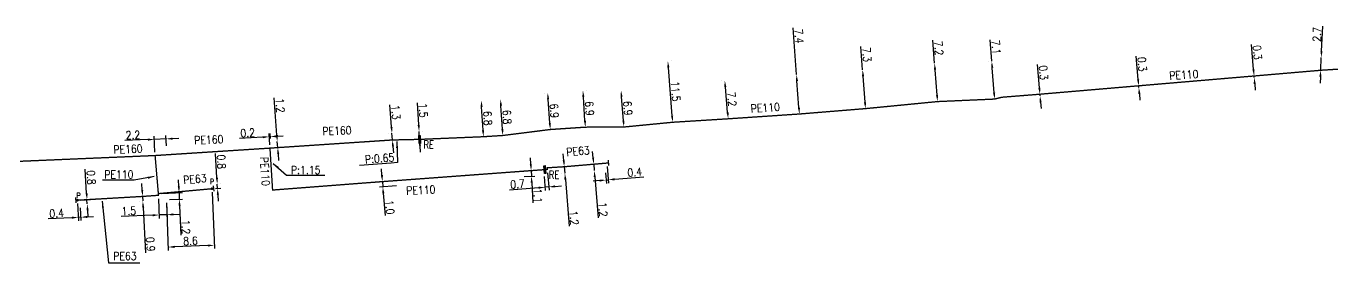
# Model space of a CAD drawing. Header units: millimetres. Extents: x 113999 to 115000, y 123996 to 125006.
# Drawn here: x 114754 to 115000.1, y 124950.9 to 124995.3 of the extents above; entities that cross this region are included whole.
import ezdxf
from ezdxf.enums import TextEntityAlignment as Align

# ---------------------------------------------------------------- set-up
doc = ezdxf.new("R2010")
doc.units = ezdxf.units.MM
doc.header["$PDMODE"] = 34
doc.linetypes.add('L_25_PE', pattern=[2000, 1000, 1000])
doc.layers.get('0').update_dxf_attribs({"linetype": 'CONTINUOUS'})
doc.layers.get('Defpoints').update_dxf_attribs({"linetype": 'CONTINUOUS'})
for name, color, linetype in [('L_150', 1, 'CONTINUOUS'), ('L_300', 7, 'CONTINUOUS'), ('L_340', 7, 'CONTINUOUS')]:
    doc.layers.add(name, color=color, linetype=linetype)
doc.styles.add('G_ROMANS', font='ROMANS.SHX', dxfattribs={"width": 0.75})
doc.styles.get("Standard").update_dxf_attribs({"font": 'romans.shx', "width": 0.85})
doc.dimstyles.get("Standard").update_dxf_attribs({"dimtxt": 1.5, "dimasz": 1.2, "dimexe": 0.625, "dimexo": 0.625, "dimgap": 0.25, "dimtad": 1, "dimdec": 1, "dimzin": 0, "dimdsep": 46, "dimtxsty": 'Standard', "dimcen": -0.5, "dimadec": 0, "dimazin": 0, "dimtfac": 1, "dimtdec": 1, "dimtmove": 0, "dimatfit": 3, "dimfxl": 0, "dimtolj": 1, "dimtzin": 0, "dimarcsym": 0})

# ---------------------------------------------------------------- blocks, each defined once
blk = doc.blocks.new('*D158')
at = {"layer": 'Defpoints', "color": 0, "linetype": 'Continuous', "transparency": 16777216}
for p in [(114780.26, 124974.15), (114778.19, 124971.03), (114780.34, 124972.19)]:
    blk.add_point(p, dxfattribs=at)
at = {"layer": 'L_150', "color": 0, "linetype": 'Continuous', "lineweight": -2, "transparency": 16777216}
for p, q in [((114776.86, 124974.01), (114772.5, 124973.82)), ((114778.16, 124971.66), (114778.04, 124974.68)), ((114780.26, 124974.15), (114778.06, 124974.06)), ((114780.32, 124972.82), (114780.23, 124974.78)), ((114781.46, 124974.2), (114782.66, 124974.26))]:
    blk.add_line(p, q, dxfattribs=at)
at = {"layer": 'L_150', "color": 0, "linetype": 'Continuous', "transparency": 16777216}
for points in [[(114776.85, 124974.21), (114776.87, 124973.81), (114778.06, 124974.06)], [(114781.45, 124974.4), (114781.47, 124974), (114780.26, 124974.15)]]:
    blk.add_solid(points, dxfattribs=at)
at = {"layer": 'L_150', "color": 0, "linetype": 'Continuous', "transparency": 16777216, "insert": (114774.04, 124974.89), "char_height": 1.5, "attachment_point": 5, "rotation": 2.44}
blk.add_mtext('\\A1;2.2', dxfattribs=at)
blk = doc.blocks.new('*D159')
at = {"layer": 'Defpoints', "color": 0, "linetype": 'Continuous', "transparency": 16777216}
for p in [(114799.79, 124974.56), (114799.85, 124973.58), (114799.73, 124972.42)]:
    blk.add_point(p, dxfattribs=at)
at = {"layer": 'L_150', "color": 0, "linetype": 'Continuous', "lineweight": -2, "transparency": 16777216}
for p, q in [((114798.39, 124974.47), (114794.03, 124974.2)), ((114799.69, 124973.04), (114799.55, 124975.17)), ((114799.79, 124974.56), (114799.59, 124974.55)), ((114799.81, 124974.2), (114799.75, 124975.19)), ((114800.99, 124974.64), (114802.19, 124974.71))]:
    blk.add_line(p, q, dxfattribs=at)
at = {"layer": 'L_150', "color": 0, "linetype": 'Continuous', "transparency": 16777216}
for points in [[(114798.38, 124974.67), (114798.41, 124974.27), (114799.59, 124974.55)], [(114800.98, 124974.84), (114801, 124974.44), (114799.79, 124974.56)]]:
    blk.add_solid(points, dxfattribs=at)
at = {"layer": 'L_150', "color": 0, "linetype": 'Continuous', "transparency": 16777216, "insert": (114795.55, 124975.29), "char_height": 1.5, "attachment_point": 5, "rotation": 3.6447}
blk.add_mtext('\\A1;0.2', dxfattribs=at)
blk = doc.blocks.new('*D160')
at = {"layer": 'Defpoints', "color": 0, "linetype": 'Continuous', "transparency": 16777216}
for p in [(114801.1, 124973.67), (114801.1, 124973.67), (114799.73, 124972.42)]:
    blk.add_point(p, dxfattribs=at)
at = {"layer": 'L_150', "color": 0, "linetype": 'Continuous', "lineweight": -2, "transparency": 16777216}
for p, q in [((114801.02, 124974.87), (114800.52, 124981.85)), ((114801.18, 124972.52), (114801.1, 124973.67)), ((114800.35, 124972.46), (114801.81, 124972.57)), ((114801.27, 124971.32), (114801.35, 124970.13))]:
    blk.add_line(p, q, dxfattribs=at)
at = {"layer": 'L_150', "color": 0, "linetype": 'Continuous', "transparency": 16777216}
for points in [[(114801.22, 124974.88), (114800.82, 124974.85), (114801.1, 124973.67)], [(114801.47, 124971.34), (114801.07, 124971.31), (114801.18, 124972.52)]]:
    blk.add_solid(points, dxfattribs=at)
at = {"layer": 'L_150', "color": 0, "linetype": 'Continuous', "transparency": 16777216, "insert": (114801.62, 124980.43), "char_height": 1.5, "attachment_point": 5, "rotation": 274.0689}
blk.add_mtext('\\A1;1.2', dxfattribs=at)
blk = doc.blocks.new('*D161')
at = {"layer": 'Defpoints', "color": 0, "linetype": 'Continuous', "transparency": 16777216}
for p in [(114822.61, 124975.2), (114822.61, 124975.2), (114822.7, 124973.95)]:
    blk.add_point(p, dxfattribs=at)
at = {"layer": 'L_150', "color": 0, "linetype": 'Continuous', "lineweight": -2, "transparency": 16777216}
for p, q in [((114822.52, 124976.4), (114822.22, 124980.57)), ((114821.98, 124975.15), (114821.98, 124975.15)), ((114822.07, 124973.91), (114822.07, 124973.91)), ((114822.7, 124973.95), (114822.61, 124975.2)), ((114822.78, 124972.75), (114822.87, 124971.56))]:
    blk.add_line(p, q, dxfattribs=at)
at = {"layer": 'L_150', "color": 0, "linetype": 'Continuous', "transparency": 16777216}
for points in [[(114822.72, 124976.41), (114822.32, 124976.38), (114822.61, 124975.2)], [(114822.98, 124972.77), (114822.58, 124972.74), (114822.7, 124973.95)]]:
    blk.add_solid(points, dxfattribs=at)
at = {"layer": 'L_150', "color": 0, "linetype": 'Continuous', "transparency": 16777216, "insert": (114823.33, 124979.15), "char_height": 1.5, "attachment_point": 5, "rotation": 274.0689}
blk.add_mtext('\\A1;1.3', dxfattribs=at)
blk = doc.blocks.new('*D162')
at = {"layer": 'Defpoints', "color": 0, "linetype": 'Continuous', "transparency": 16777216}
for p in [(114763.62, 124962.65), (114764.12, 124961.87), (114764.25, 124959.46)]:
    blk.add_point(p, dxfattribs=at)
at = {"layer": 'L_300', "color": 0, "linetype": 'Continuous', "lineweight": -2, "transparency": 16777216}
for p, q in [((114763.66, 124962.02), (114763.83, 124958.81)), ((114764.15, 124961.25), (114764.28, 124958.83)), ((114762.6, 124959.37), (114758.17, 124959.13)), ((114764.25, 124959.46), (114763.8, 124959.43)), ((114765.44, 124959.52), (114766.64, 124959.59))]:
    blk.add_line(p, q, dxfattribs=at)
at = {"layer": 'L_300', "color": 0, "linetype": 'Continuous', "transparency": 16777216}
for points in [[(114762.59, 124959.57), (114762.61, 124959.17), (114763.8, 124959.43)], [(114765.43, 124959.72), (114765.46, 124959.32), (114764.25, 124959.46)]]:
    blk.add_solid(points, dxfattribs=at)
at = {"layer": 'L_300', "color": 0, "linetype": 'Continuous', "transparency": 16777216, "insert": (114759.73, 124960.21), "char_height": 1.5, "attachment_point": 5, "rotation": 3.1087}
blk.add_mtext('\\A1;0.4', dxfattribs=at)
blk = doc.blocks.new('*D163')
at = {"layer": 'Defpoints', "color": 0, "linetype": 'Continuous', "transparency": 16777216}
for p in [(114763.62, 124962.65), (114765.47, 124961.95), (114765.47, 124961.95)]:
    blk.add_point(p, dxfattribs=at)
at = {"layer": 'L_300', "color": 0, "linetype": 'Continuous', "lineweight": -2, "transparency": 16777216}
for p, q in [((114765.36, 124963.94), (114765.11, 124968.45)), ((114764.25, 124962.68), (114766.05, 124962.78)), ((114765.47, 124961.95), (114765.42, 124962.75)), ((114765.53, 124960.75), (114765.6, 124959.55))]:
    blk.add_line(p, q, dxfattribs=at)
at = {"layer": 'L_300', "color": 0, "linetype": 'Continuous', "transparency": 16777216}
for points in [[(114765.56, 124963.96), (114765.16, 124963.93), (114765.42, 124962.75)], [(114765.73, 124960.76), (114765.33, 124960.74), (114765.47, 124961.95)]]:
    blk.add_solid(points, dxfattribs=at)
at = {"layer": 'L_300', "color": 0, "linetype": 'Continuous', "transparency": 16777216, "insert": (114766.2, 124966.92), "char_height": 1.5, "attachment_point": 5, "rotation": 273.1087}
blk.add_mtext('\\A1;0.8', dxfattribs=at)
blk = doc.blocks.new('*D164')
at = {"layer": 'Defpoints', "color": 0, "linetype": 'Continuous', "transparency": 16777216}
for p in [(114778.81, 124963.57), (114780.29, 124962.75), (114780.4, 124959.93)]:
    blk.add_point(p, dxfattribs=at)
at = {"layer": 'L_150', "color": 0, "linetype": 'Continuous', "lineweight": -2, "transparency": 16777216}
for p, q in [((114778.83, 124962.94), (114778.98, 124959.25)), ((114780.32, 124962.13), (114780.43, 124959.31)), ((114777.76, 124959.83), (114771.82, 124959.59)), ((114780.4, 124959.93), (114778.95, 124959.88)), ((114781.6, 124959.98), (114782.8, 124960.03))]:
    blk.add_line(p, q, dxfattribs=at)
at = {"layer": 'L_150', "color": 0, "linetype": 'Continuous', "transparency": 16777216}
for points in [[(114777.75, 124960.03), (114777.76, 124959.63), (114778.95, 124959.88)], [(114781.59, 124960.18), (114781.61, 124959.78), (114780.4, 124959.93)]]:
    blk.add_solid(points, dxfattribs=at)
at = {"layer": 'L_150', "color": 0, "linetype": 'Continuous', "transparency": 16777216, "insert": (114773.27, 124960.65), "char_height": 1.5, "attachment_point": 5, "rotation": 2.2789}
blk.add_mtext('\\A1;1.5', dxfattribs=at)
blk = doc.blocks.new('*D165')
at = {"layer": 'Defpoints', "color": 0, "linetype": 'Continuous', "transparency": 16777216}
for p in [(114775.84, 124963.36), (114775.89, 124962.51), (114775.89, 124962.51)]:
    blk.add_point(p, dxfattribs=at)
at = {"layer": 'L_150', "color": 0, "linetype": 'Continuous', "lineweight": -2, "transparency": 16777216}
for p, q in [((114775.78, 124964.56), (114775.71, 124965.76)), ((114775.22, 124963.33), (114775.22, 124963.33)), ((114775.26, 124962.48), (114775.26, 124962.48)), ((114775.84, 124963.36), (114775.89, 124962.51)), ((114775.95, 124961.31), (114776.41, 124952.8))]:
    blk.add_line(p, q, dxfattribs=at)
at = {"layer": 'L_150', "color": 0, "linetype": 'Continuous', "transparency": 16777216}
for points in [[(114775.97, 124964.57), (114775.58, 124964.55), (114775.84, 124963.36)], [(114776.15, 124961.33), (114775.75, 124961.3), (114775.89, 124962.51)]]:
    blk.add_solid(points, dxfattribs=at)
at = {"layer": 'L_150', "color": 0, "linetype": 'Continuous', "transparency": 16777216, "insert": (114777.33, 124954.4), "char_height": 1.5, "attachment_point": 5, "rotation": 273.1087}
blk.add_mtext('\\A1;0.9', dxfattribs=at)
blk = doc.blocks.new('*D166')
at = {"layer": 'Defpoints', "color": 0, "linetype": 'Continuous', "transparency": 16777216}
for p in [(114778.8, 124963.89), (114780.29, 124962.75), (114782.73, 124962.85)]:
    blk.add_point(p, dxfattribs=at)
at = {"layer": 'L_150', "color": 0, "linetype": 'Continuous', "lineweight": -2, "transparency": 16777216}
for p, q in [((114782.64, 124965.25), (114782.59, 124966.45)), ((114779.42, 124963.92), (114783.31, 124964.07)), ((114782.68, 124964.05), (114782.73, 124962.85)), ((114780.92, 124962.78), (114783.36, 124962.87)), ((114782.78, 124961.65), (114783, 124956.1))]:
    blk.add_line(p, q, dxfattribs=at)
at = {"layer": 'L_150', "color": 0, "linetype": 'Continuous', "transparency": 16777216}
for points in [[(114782.84, 124965.26), (114782.44, 124965.24), (114782.68, 124964.05)], [(114782.98, 124961.66), (114782.58, 124961.64), (114782.73, 124962.85)]]:
    blk.add_solid(points, dxfattribs=at)
at = {"layer": 'L_150', "color": 0, "linetype": 'Continuous', "transparency": 16777216, "insert": (114783.94, 124957.63), "char_height": 1.5, "attachment_point": 5, "rotation": 272.2789}
blk.add_mtext('\\A1;1.2', dxfattribs=at)
blk = doc.blocks.new('*D167')
at = {"layer": 'Defpoints', "color": 0, "linetype": 'Continuous', "transparency": 16777216}
for p in [(114788.86, 124964.8), (114780.29, 124962.75), (114780.65, 124953.86)]:
    blk.add_point(p, dxfattribs=at)
at = {"layer": 'L_300', "color": 0, "linetype": 'Continuous', "lineweight": -2, "transparency": 16777216}
for p, q in [((114788.89, 124964.18), (114789.31, 124953.57)), ((114780.32, 124962.13), (114780.67, 124953.23)), ((114788.09, 124954.15), (114781.84, 124953.9))]:
    blk.add_line(p, q, dxfattribs=at)
at = {"layer": 'L_300', "color": 0, "linetype": 'Continuous', "transparency": 16777216}
for points in [[(114781.84, 124954.1), (114781.85, 124953.7), (114780.65, 124953.86)], [(114788.08, 124954.35), (114788.09, 124953.95), (114789.29, 124954.2)]]:
    blk.add_solid(points, dxfattribs=at)
at = {"layer": 'L_300', "color": 0, "linetype": 'Continuous', "transparency": 16777216, "insert": (114784.83, 124955.02), "char_height": 1.5, "attachment_point": 5, "rotation": 2.2789}
blk.add_mtext('\\A1;8.6', dxfattribs=at)
blk = doc.blocks.new('*D168')
at = {"layer": 'Defpoints', "color": 0, "linetype": 'Continuous', "transparency": 16777216}
for p in [(114788.86, 124964.8), (114789.84, 124965.66), (114789.85, 124965.66)]:
    blk.add_point(p, dxfattribs=at)
at = {"layer": 'L_300', "color": 0, "linetype": 'Continuous', "lineweight": -2, "transparency": 16777216}
for p, q in [((114789.78, 124966.86), (114789.52, 124971.39)), ((114789.49, 124964.84), (114790.52, 124964.9)), ((114789.9, 124964.86), (114789.85, 124965.66)), ((114789.96, 124963.67), (114790.03, 124962.47)), ((114790.46, 124965.7), (114790.47, 124965.7))]:
    blk.add_line(p, q, dxfattribs=at)
at = {"layer": 'L_300', "color": 0, "linetype": 'Continuous', "transparency": 16777216}
for points in [[(114789.98, 124966.87), (114789.58, 124966.85), (114789.85, 124965.66)], [(114790.16, 124963.68), (114789.76, 124963.65), (114789.9, 124964.86)]]:
    blk.add_solid(points, dxfattribs=at)
at = {"layer": 'L_300', "color": 0, "linetype": 'Continuous', "transparency": 16777216, "insert": (114790.61, 124969.86), "char_height": 1.5, "attachment_point": 5, "rotation": 273.2787}
blk.add_mtext('\\A1;0.8', dxfattribs=at)
blk = doc.blocks.new('*D169')
at = {"layer": 'Defpoints', "color": 0, "linetype": 'Continuous', "transparency": 16777216}
for p in [(114820.81, 124966.14), (114820.89, 124965.15), (114824.1, 124965.39)]:
    blk.add_point(p, dxfattribs=at)
at = {"layer": 'L_150', "color": 0, "linetype": 'Continuous', "lineweight": -2, "transparency": 16777216}
for p, q in [((114820.72, 124967.34), (114820.63, 124968.54)), ((114820.81, 124966.14), (114820.89, 124965.15)), ((114821.43, 124966.19), (114821.43, 124966.19)), ((114823.48, 124965.35), (114820.26, 124965.1)), ((114820.98, 124963.95), (114821.3, 124959.77))]:
    blk.add_line(p, q, dxfattribs=at)
at = {"layer": 'L_150', "color": 0, "linetype": 'Continuous', "transparency": 16777216}
for points in [[(114820.92, 124967.36), (114820.52, 124967.33), (114820.81, 124966.14)], [(114821.18, 124963.97), (114820.78, 124963.94), (114820.89, 124965.15)]]:
    blk.add_solid(points, dxfattribs=at)
at = {"layer": 'L_150', "color": 0, "linetype": 'Continuous', "transparency": 16777216, "insert": (114822.18, 124961.34), "char_height": 1.5, "attachment_point": 5, "rotation": 274.3775}
blk.add_mtext('\\A1;1.0', dxfattribs=at)
blk = doc.blocks.new('*D170')
at = {"layer": 'Defpoints', "color": 0, "linetype": 'Continuous', "transparency": 16777216}
for p in [(114846.74, 124967.05), (114848.7, 124968.2), (114848.75, 124967.15)]:
    blk.add_point(p, dxfattribs=at)
at = {"layer": 'L_150', "color": 0, "linetype": 'Continuous', "lineweight": -2, "transparency": 16777216}
for p, q in [((114848.64, 124969.4), (114848.58, 124970.59)), ((114847.37, 124967.08), (114849.38, 124967.18)), ((114848.7, 124968.2), (114848.75, 124967.15)), ((114848.81, 124965.95), (114849, 124962.13))]:
    blk.add_line(p, q, dxfattribs=at)
at = {"layer": 'L_150', "color": 0, "linetype": 'Continuous', "transparency": 16777216}
for points in [[(114848.84, 124969.41), (114848.44, 124969.39), (114848.7, 124968.2)], [(114849.01, 124965.96), (114848.61, 124965.94), (114848.75, 124967.15)]]:
    blk.add_solid(points, dxfattribs=at)
at = {"layer": 'L_150', "color": 0, "linetype": 'Continuous', "transparency": 16777216, "insert": (114849.94, 124963.49), "char_height": 1.5, "attachment_point": 5, "rotation": 272.8531}
blk.add_mtext('\\A1;1.1', dxfattribs=at)
blk = doc.blocks.new('*D171')
at = {"layer": 'Defpoints', "color": 0, "linetype": 'Continuous', "transparency": 16777216}
for p in [(114851.74, 124968.42), (114851.09, 124967.73), (114851.3, 124965.09)]:
    blk.add_point(p, dxfattribs=at)
at = {"layer": 'L_150', "color": 0, "linetype": 'Continuous', "lineweight": -2, "transparency": 16777216}
for p, q in [((114851.14, 124967.1), (114851.35, 124964.47)), ((114851.79, 124967.8), (114852.05, 124964.52)), ((114850.11, 124964.99), (114844.64, 124964.56)), ((114852, 124965.14), (114851.3, 124965.09)), ((114853.2, 124965.24), (114854.39, 124965.34))]:
    blk.add_line(p, q, dxfattribs=at)
at = {"layer": 'L_150', "color": 0, "linetype": 'Continuous', "transparency": 16777216}
for points in [[(114850.09, 124965.19), (114850.12, 124964.79), (114851.3, 124965.09)], [(114853.18, 124965.44), (114853.21, 124965.04), (114852, 124965.14)]]:
    blk.add_solid(points, dxfattribs=at)
at = {"layer": 'L_150', "color": 0, "linetype": 'Continuous', "transparency": 16777216, "insert": (114846.14, 124965.68), "char_height": 1.5, "attachment_point": 5, "rotation": 4.5762}
blk.add_mtext('\\A1;0.7', dxfattribs=at)
blk = doc.blocks.new('*D172')
at = {"layer": 'Defpoints', "color": 0, "linetype": 'Continuous', "transparency": 16777216}
for p in [(114854.91, 124968.93), (114855.02, 124967.74), (114855.02, 124967.74)]:
    blk.add_point(p, dxfattribs=at)
at = {"layer": 'L_150', "color": 0, "linetype": 'Continuous', "lineweight": -2, "transparency": 16777216}
for p, q in [((114854.81, 124970.13), (114854.71, 124971.32)), ((114854.29, 124968.88), (114854.29, 124968.88)), ((114854.91, 124968.93), (114855.02, 124967.74)), ((114854.39, 124967.68), (114854.39, 124967.68)), ((114855.12, 124966.54), (114855.86, 124957.76))]:
    blk.add_line(p, q, dxfattribs=at)
at = {"layer": 'L_150', "color": 0, "linetype": 'Continuous', "transparency": 16777216}
for points in [[(114855.01, 124970.14), (114854.61, 124970.11), (114854.91, 124968.93)], [(114855.32, 124966.56), (114854.92, 124966.52), (114855.02, 124967.74)]]:
    blk.add_solid(points, dxfattribs=at)
at = {"layer": 'L_150', "color": 0, "linetype": 'Continuous', "transparency": 16777216, "insert": (114856.73, 124959.33), "char_height": 1.5, "attachment_point": 5, "rotation": 274.8492}
blk.add_mtext('\\A1;1.2', dxfattribs=at)
blk = doc.blocks.new('*D173')
at = {"layer": 'Defpoints', "color": 0, "linetype": 'Continuous', "transparency": 16777216}
for p in [(114862.58, 124968.38), (114862.87, 124969.61), (114862.75, 124966.44)]:
    blk.add_point(p, dxfattribs=at)
at = {"layer": 'L_340', "color": 0, "linetype": 'Continuous', "lineweight": -2, "transparency": 16777216}
for p, q in [((114862.93, 124968.98), (114863.21, 124965.85)), ((114861.56, 124966.33), (114860.36, 124966.22)), ((114862.64, 124967.76), (114862.81, 124965.81)), ((114862.75, 124966.44), (114863.15, 124966.47)), ((114864.35, 124966.58), (114869.81, 124967.06))]:
    blk.add_line(p, q, dxfattribs=at)
at = {"layer": 'L_340', "color": 0, "linetype": 'Continuous', "transparency": 16777216}
for points in [[(114861.54, 124966.53), (114861.58, 124966.13), (114862.75, 124966.44)], [(114864.33, 124966.78), (114864.36, 124966.38), (114863.15, 124966.47)]]:
    blk.add_solid(points, dxfattribs=at)
at = {"layer": 'L_340', "color": 0, "linetype": 'Continuous', "transparency": 16777216, "insert": (114868.11, 124967.92), "char_height": 1.5, "attachment_point": 5, "rotation": 5.0635}
blk.add_mtext('\\A1;0.4', dxfattribs=at)
blk = doc.blocks.new('*D174')
at = {"layer": 'Defpoints', "color": 0, "linetype": 'Continuous', "transparency": 16777216}
for p in [(114862.87, 124969.61), (114860.53, 124968.2), (114860.53, 124968.2)]:
    blk.add_point(p, dxfattribs=at)
at = {"layer": 'L_340', "color": 0, "linetype": 'Continuous', "lineweight": -2, "transparency": 16777216}
for p, q in [((114860.32, 124970.6), (114860.22, 124971.79)), ((114862.25, 124969.55), (114859.8, 124969.35)), ((114860.43, 124969.4), (114860.53, 124968.2)), ((114860.63, 124967.01), (114861.28, 124959.34))]:
    blk.add_line(p, q, dxfattribs=at)
at = {"layer": 'L_340', "color": 0, "linetype": 'Continuous', "transparency": 16777216}
for points in [[(114860.52, 124970.61), (114860.13, 124970.58), (114860.43, 124969.4)], [(114860.83, 124967.03), (114860.43, 124966.99), (114860.53, 124968.2)]]:
    blk.add_solid(points, dxfattribs=at)
at = {"layer": 'L_340', "color": 0, "linetype": 'Continuous', "transparency": 16777216, "insert": (114862.15, 124960.91), "char_height": 1.5, "attachment_point": 5, "rotation": 274.8492}
blk.add_mtext('\\A1;1.2', dxfattribs=at)
blk = doc.blocks.new('L_340_07')
at = {"color": 0, "linetype": 'Continuous', "const_width": 0.25, "flags": 128}
blk.add_lwpolyline([(0, 0), (0.35, 0)], dxfattribs=at)
at = {"color": 0, "linetype": 'Continuous', "flags": 128}
blk.add_lwpolyline([(0.35, -0.5), (0.35, 0.5)], dxfattribs=at)
at = {"color": 0, "linetype": 'Continuous', "width": 0.75, "flags": 3}
for tag, p in [('DEF_LEG', (0.72, -3.47)), ('DEF_COUP', (0.72, -5.97)), ('DEF_TYPE', (0.72, -8.47))]:
    blk.add_attdef(tag, text='', height=1.2, dxfattribs=at).set_placement(p, align=Align.MIDDLE)
blk = doc.blocks.new('L_340_21')
at = {"linetype": 'Continuous'}
blk.add_hatch(color=0, dxfattribs=at).paths.add_polyline_path([(0.125, 0.75), (-0.125, 0.75), (-0.125, -0.75), (0.125, -0.75)])
at = {"color": 0, "linetype": 'Continuous'}
blk.add_lwpolyline([(-0.125, 0.75), (0.125, 0.75), (0.125, -0.75), (-0.125, -0.75)], close=True, dxfattribs=at)
at = {"color": 0, "linetype": 'Continuous', "width": 0.75}
for tag, height, flags, p in [('RE', 1, 8, (0, 2)), ('DEF_LEG', 1.2, 3, (0, -5)), ('DEF_COUP', 1.2, 3, (0, -7.5)), ('DEF_TYPE', 1.2, 3, (0, -10))]:
    blk.add_attdef(tag, text='', height=height, dxfattribs=dict(at, flags=flags)).set_placement(p, align=Align.MIDDLE)
blk = doc.blocks.new('L_300_12')
at = {"color": 0, "linetype": 'Continuous', "const_width": 0.248, "flags": 128}
blk.add_lwpolyline([(-0.13, 0, 1), (0.13, 0, 1)], format="xyb", close=True, dxfattribs=at)
at = {"linetype": 'Continuous', "style": 'G_ROMANS', "width": 0.75}
blk.add_attdef('P', text='', height=1, dxfattribs=at).set_placement((0, 1.33), align=Align.MIDDLE_CENTER)
at = {"color": 0, "linetype": 'Continuous', "width": 0.75, "flags": 3}
for tag, p in [('DEF_LEG', (0, -5)), ('DEF_COUP', (0, -7.5)), ('DEF_TYPE', (0, -10))]:
    blk.add_attdef(tag, text='', height=1.2, dxfattribs=at).set_placement(p, align=Align.MIDDLE)
blk = doc.blocks.new('*D523')
at = {"layer": 'Defpoints', "color": 0, "linetype": 'Continuous', "transparency": 16777216}
for p in [(114827.69, 124975.56), (114827.69, 124975.56), (114827.78, 124974.06)]:
    blk.add_point(p, dxfattribs=at)
at = {"layer": 'L_150', "color": 0, "linetype": 'Continuous', "lineweight": -2, "transparency": 16777216}
for p, q in [((114827.62, 124976.76), (114827.37, 124980.94)), ((114827.78, 124974.06), (114827.69, 124975.56)), ((114828.31, 124975.6), (114828.31, 124975.6)), ((114828.4, 124974.1), (114828.4, 124974.1)), ((114827.85, 124972.86), (114827.92, 124971.67))]:
    blk.add_line(p, q, dxfattribs=at)
at = {"layer": 'L_150', "color": 0, "linetype": 'Continuous', "transparency": 16777216}
for points in [[(114827.82, 124976.77), (114827.42, 124976.75), (114827.69, 124975.56)], [(114828.05, 124972.88), (114827.65, 124972.85), (114827.78, 124974.06)]]:
    blk.add_solid(points, dxfattribs=at)
at = {"layer": 'L_150', "color": 0, "linetype": 'Continuous', "transparency": 16777216, "insert": (114828.46, 124979.51), "char_height": 1.5, "attachment_point": 5, "rotation": 273.3497}
blk.add_mtext('\\A1;1.5', dxfattribs=at)
blk = doc.blocks.new('*D524')
at = {"layer": 'Defpoints', "color": 0, "linetype": 'Continuous', "transparency": 16777216}
for p in [(114839.35, 124981.35), (114839.35, 124981.35), (114839.75, 124974.56)]:
    blk.add_point(p, dxfattribs=at)
at = {"layer": 'L_150', "color": 0, "linetype": 'Continuous', "lineweight": -2, "transparency": 16777216}
blk.add_line((114839.68, 124975.76), (114839.42, 124980.15), dxfattribs=at)
at = {"layer": 'L_150', "color": 0, "linetype": 'Continuous', "transparency": 16777216}
for points in [[(114839.62, 124980.17), (114839.22, 124980.14), (114839.35, 124981.35)], [(114839.88, 124975.77), (114839.48, 124975.75), (114839.75, 124974.56)]]:
    blk.add_solid(points, dxfattribs=at)
at = {"layer": 'L_150', "color": 0, "linetype": 'Continuous', "transparency": 16777216, "insert": (114840.55, 124978.02), "char_height": 1.5, "attachment_point": 5, "rotation": 273.382}
blk.add_mtext('\\A1;6.8', dxfattribs=at)
blk = doc.blocks.new('*D525')
at = {"layer": 'Defpoints', "color": 0, "linetype": 'Continuous', "transparency": 16777216}
for p in [(114842.96, 124981.57), (114842.96, 124981.57), (114843.39, 124974.79)]:
    blk.add_point(p, dxfattribs=at)
at = {"layer": 'L_150', "color": 0, "linetype": 'Continuous', "lineweight": -2, "transparency": 16777216}
blk.add_line((114843.31, 124975.98), (114843.04, 124980.38), dxfattribs=at)
at = {"layer": 'L_150', "color": 0, "linetype": 'Continuous', "transparency": 16777216}
for points in [[(114843.24, 124980.39), (114842.84, 124980.36), (114842.96, 124981.57)], [(114843.51, 124976), (114843.11, 124975.97), (114843.39, 124974.79)]]:
    blk.add_solid(points, dxfattribs=at)
at = {"layer": 'L_150', "color": 0, "linetype": 'Continuous', "transparency": 16777216, "insert": (114844.17, 124978.24), "char_height": 1.5, "attachment_point": 5, "rotation": 273.5869}
blk.add_mtext('\\A1;6.8', dxfattribs=at)
blk = doc.blocks.new('*D526')
at = {"layer": 'Defpoints', "color": 0, "linetype": 'Continuous', "transparency": 16777216}
for p in [(114851.8, 124982.8), (114851.8, 124982.8), (114852.28, 124975.91)]:
    blk.add_point(p, dxfattribs=at)
at = {"layer": 'L_150', "color": 0, "linetype": 'Continuous', "lineweight": -2, "transparency": 16777216}
for p, q in [((114851.18, 124982.75), (114851.18, 124982.75)), ((114852.2, 124977.11), (114851.89, 124981.6)), ((114851.66, 124975.87), (114851.66, 124975.87))]:
    blk.add_line(p, q, dxfattribs=at)
at = {"layer": 'L_150', "color": 0, "linetype": 'Continuous', "transparency": 16777216}
for points in [[(114852.09, 124981.61), (114851.69, 124981.59), (114851.8, 124982.8)], [(114852.4, 124977.13), (114852, 124977.1), (114852.28, 124975.91)]]:
    blk.add_solid(points, dxfattribs=at)
at = {"layer": 'L_150', "color": 0, "linetype": 'Continuous', "transparency": 16777216, "insert": (114853.04, 124979.43), "char_height": 1.5, "attachment_point": 5, "rotation": 273.9952}
blk.add_mtext('\\A1;6.9', dxfattribs=at)
blk = doc.blocks.new('*D527')
at = {"layer": 'Defpoints', "color": 0, "linetype": 'Continuous', "transparency": 16777216}
for p in [(114858.41, 124983.23), (114858.41, 124983.23), (114858.87, 124976.35)]:
    blk.add_point(p, dxfattribs=at)
at = {"layer": 'L_150', "color": 0, "linetype": 'Continuous', "lineweight": -2, "transparency": 16777216}
for p, q in [((114859.04, 124983.27), (114859.04, 124983.27)), ((114858.79, 124977.55), (114858.49, 124982.04)), ((114859.49, 124976.39), (114859.49, 124976.39))]:
    blk.add_line(p, q, dxfattribs=at)
at = {"layer": 'L_150', "color": 0, "linetype": 'Continuous', "transparency": 16777216}
for points in [[(114858.69, 124982.05), (114858.29, 124982.02), (114858.41, 124983.23)], [(114858.99, 124977.56), (114858.59, 124977.53), (114858.87, 124976.35)]]:
    blk.add_solid(points, dxfattribs=at)
at = {"layer": 'L_150', "color": 0, "linetype": 'Continuous', "transparency": 16777216, "insert": (114859.64, 124979.86), "char_height": 1.5, "attachment_point": 5, "rotation": 273.799}
blk.add_mtext('\\A1;6.9', dxfattribs=at)
blk = doc.blocks.new('*D528')
at = {"layer": 'Defpoints', "color": 0, "linetype": 'Continuous', "transparency": 16777216}
for p in [(114865.55, 124983.26), (114865.55, 124983.26), (114866.09, 124976.38)]:
    blk.add_point(p, dxfattribs=at)
at = {"layer": 'L_150', "color": 0, "linetype": 'Continuous', "lineweight": -2, "transparency": 16777216}
blk.add_line((114866, 124977.58), (114865.64, 124982.06), dxfattribs=at)
at = {"layer": 'L_150', "color": 0, "linetype": 'Continuous', "transparency": 16777216}
for points in [[(114865.84, 124982.08), (114865.45, 124982.05), (114865.55, 124983.26)], [(114866.2, 124977.59), (114865.8, 124977.56), (114866.09, 124976.38)]]:
    blk.add_solid(points, dxfattribs=at)
at = {"layer": 'L_150', "color": 0, "linetype": 'Continuous', "transparency": 16777216, "insert": (114866.82, 124979.9), "char_height": 1.5, "attachment_point": 5, "rotation": 274.5103}
blk.add_mtext('\\A1;6.9', dxfattribs=at)
blk = doc.blocks.new('*D529')
at = {"layer": 'Defpoints', "color": 0, "linetype": 'Continuous', "transparency": 16777216}
for p in [(114874.34, 124988.74), (114874.34, 124988.74), (114875.23, 124977.27)]:
    blk.add_point(p, dxfattribs=at)
at = {"layer": 'L_150', "color": 0, "linetype": 'Continuous', "lineweight": -2, "transparency": 16777216}
for p, q in [((114874.96, 124988.79), (114874.96, 124988.79)), ((114875.13, 124978.47), (114874.43, 124987.54)), ((114875.85, 124977.32), (114875.85, 124977.32))]:
    blk.add_line(p, q, dxfattribs=at)
at = {"layer": 'L_150', "color": 0, "linetype": 'Continuous', "transparency": 16777216}
for points in [[(114874.63, 124987.56), (114874.23, 124987.53), (114874.34, 124988.74)], [(114875.33, 124978.48), (114874.94, 124978.45), (114875.23, 124977.27)]]:
    blk.add_solid(points, dxfattribs=at)
at = {"layer": 'L_150', "color": 0, "linetype": 'Continuous', "transparency": 16777216, "insert": (114875.78, 124983.08), "char_height": 1.5, "attachment_point": 5, "rotation": 274.4284}
blk.add_mtext('\\A1;11.5', dxfattribs=at)
blk = doc.blocks.new('*D530')
at = {"layer": 'Defpoints', "color": 0, "linetype": 'Continuous', "transparency": 16777216}
for p in [(114885, 124985.09), (114885, 124985.09), (114885.65, 124977.92)]:
    blk.add_point(p, dxfattribs=at)
at = {"layer": 'L_150', "color": 0, "linetype": 'Continuous', "lineweight": -2, "transparency": 16777216}
for p, q in [((114884.38, 124985.04), (114884.38, 124985.04)), ((114885.54, 124979.12), (114885.11, 124983.9)), ((114885.03, 124977.87), (114885.03, 124977.87))]:
    blk.add_line(p, q, dxfattribs=at)
at = {"layer": 'L_150', "color": 0, "linetype": 'Continuous', "transparency": 16777216}
for points in [[(114885.31, 124983.92), (114884.91, 124983.88), (114885, 124985.09)], [(114885.74, 124979.14), (114885.34, 124979.1), (114885.65, 124977.92)]]:
    blk.add_solid(points, dxfattribs=at)
at = {"layer": 'L_150', "color": 0, "linetype": 'Continuous', "transparency": 16777216, "insert": (114886.32, 124981.6), "char_height": 1.5, "attachment_point": 5, "rotation": 275.1318}
blk.add_mtext('\\A1;7.2', dxfattribs=at)
blk = doc.blocks.new('*D531')
at = {"layer": 'Defpoints', "color": 0, "linetype": 'Continuous', "transparency": 16777216}
for p in [(114898.45, 124986.2), (114898.45, 124986.2), (114899, 124978.82)]:
    blk.add_point(p, dxfattribs=at)
at = {"layer": 'L_150', "color": 0, "linetype": 'Continuous', "lineweight": -2, "transparency": 16777216}
for p, q in [((114898.45, 124986.2), (114897.81, 124994.97)), ((114898.91, 124980.02), (114898.54, 124985.01))]:
    blk.add_line(p, q, dxfattribs=at)
at = {"layer": 'L_150', "color": 0, "linetype": 'Continuous', "transparency": 16777216}
for points in [[(114898.74, 124985.02), (114898.34, 124984.99), (114898.45, 124986.2)], [(114899.11, 124980.03), (114898.71, 124980), (114899, 124978.82)]]:
    blk.add_solid(points, dxfattribs=at)
at = {"layer": 'L_150', "color": 0, "linetype": 'Continuous', "transparency": 16777216, "insert": (114898.92, 124993.43), "char_height": 1.5, "attachment_point": 5, "rotation": 274.2058}
blk.add_mtext('\\A1;7.4', dxfattribs=at)
blk = doc.blocks.new('*D532')
at = {"layer": 'Defpoints', "color": 0, "linetype": 'Continuous', "transparency": 16777216}
for p in [(114910.85, 124987.11), (114910.85, 124987.11), (114911.39, 124979.83)]:
    blk.add_point(p, dxfattribs=at)
at = {"layer": 'L_150', "color": 0, "linetype": 'Continuous', "lineweight": -2, "transparency": 16777216}
for p, q in [((114910.85, 124987.11), (114910.53, 124991.47)), ((114911.3, 124981.02), (114910.94, 124985.91))]:
    blk.add_line(p, q, dxfattribs=at)
at = {"layer": 'L_150', "color": 0, "linetype": 'Continuous', "transparency": 16777216}
for points in [[(114911.14, 124985.92), (114910.74, 124985.89), (114910.85, 124987.11)], [(114911.5, 124981.04), (114911.1, 124981.01), (114911.39, 124979.83)]]:
    blk.add_solid(points, dxfattribs=at)
at = {"layer": 'L_150', "color": 0, "linetype": 'Continuous', "transparency": 16777216, "insert": (114911.64, 124989.96), "char_height": 1.5, "attachment_point": 5, "rotation": 274.2217}
blk.add_mtext('\\A1;7.3', dxfattribs=at)
blk = doc.blocks.new('*D533')
at = {"layer": 'Defpoints', "color": 0, "linetype": 'Continuous', "transparency": 16777216}
for p in [(114924.34, 124988.33), (114924.34, 124988.33), (114924.9, 124981.15)]:
    blk.add_point(p, dxfattribs=at)
at = {"layer": 'L_150', "color": 0, "linetype": 'Continuous', "lineweight": -2, "transparency": 16777216}
for p, q in [((114924.34, 124988.33), (114924, 124992.68)), ((114924.81, 124982.34), (114924.43, 124987.13))]:
    blk.add_line(p, q, dxfattribs=at)
at = {"layer": 'L_150', "color": 0, "linetype": 'Continuous', "transparency": 16777216}
for points in [[(114924.63, 124987.15), (114924.23, 124987.11), (114924.34, 124988.33)], [(114925, 124982.36), (114924.61, 124982.33), (114924.9, 124981.15)]]:
    blk.add_solid(points, dxfattribs=at)
at = {"layer": 'L_150', "color": 0, "linetype": 'Continuous', "transparency": 16777216, "insert": (114925.12, 124991.18), "char_height": 1.5, "attachment_point": 5, "rotation": 274.4739}
blk.add_mtext('\\A1;7.2', dxfattribs=at)
blk = doc.blocks.new('*D534')
at = {"layer": 'Defpoints', "color": 0, "linetype": 'Continuous', "transparency": 16777216}
for p in [(114935.06, 124988.7), (114935.06, 124988.7), (114935.6, 124981.62)]:
    blk.add_point(p, dxfattribs=at)
at = {"layer": 'L_150', "color": 0, "linetype": 'Continuous', "lineweight": -2, "transparency": 16777216}
for p, q in [((114935.06, 124988.7), (114934.76, 124992.7)), ((114934.44, 124988.65), (114934.44, 124988.65)), ((114935.51, 124982.82), (114935.15, 124987.5)), ((114934.97, 124981.57), (114934.97, 124981.57))]:
    blk.add_line(p, q, dxfattribs=at)
at = {"layer": 'L_150', "color": 0, "linetype": 'Continuous', "transparency": 16777216}
for points in [[(114935.35, 124987.52), (114934.95, 124987.49), (114935.06, 124988.7)], [(114935.71, 124982.83), (114935.31, 124982.8), (114935.6, 124981.62)]]:
    blk.add_solid(points, dxfattribs=at)
at = {"layer": 'L_150', "color": 0, "linetype": 'Continuous', "transparency": 16777216, "insert": (114935.86, 124991.37), "char_height": 1.5, "attachment_point": 5, "rotation": 274.3424}
blk.add_mtext('\\A1;7.1', dxfattribs=at)
blk = doc.blocks.new('*D535')
at = {"layer": 'Defpoints', "color": 0, "linetype": 'Continuous', "transparency": 16777216}
for p in [(114984.25, 124985.95), (114984.27, 124985.65), (114984.27, 124985.65)]:
    blk.add_point(p, dxfattribs=at)
at = {"layer": 'L_150', "color": 0, "linetype": 'Continuous', "lineweight": -2, "transparency": 16777216}
for p, q in [((114984.14, 124987.15), (114983.74, 124991.87)), ((114983.65, 124985.6), (114983.65, 124985.6)), ((114984.27, 124985.65), (114984.25, 124985.95)), ((114984.37, 124984.46), (114984.47, 124983.26))]:
    blk.add_line(p, q, dxfattribs=at)
at = {"layer": 'L_150', "color": 0, "linetype": 'Continuous', "transparency": 16777216}
for points in [[(114984.34, 124987.17), (114983.94, 124987.13), (114984.25, 124985.95)], [(114984.57, 124984.47), (114984.17, 124984.44), (114984.27, 124985.65)]]:
    blk.add_solid(points, dxfattribs=at)
at = {"layer": 'L_150', "color": 0, "linetype": 'Continuous', "transparency": 16777216, "insert": (114984.87, 124990.37), "char_height": 1.5, "attachment_point": 5, "rotation": 274.8792}
blk.add_mtext('\\A1;0.3', dxfattribs=at)
blk = doc.blocks.new('*D536')
at = {"layer": 'Defpoints', "color": 0, "linetype": 'Continuous', "transparency": 16777216}
for p in [(114962.61, 124984.11), (114962.64, 124983.81), (114962.64, 124983.81)]:
    blk.add_point(p, dxfattribs=at)
at = {"layer": 'L_150', "color": 0, "linetype": 'Continuous', "lineweight": -2, "transparency": 16777216}
for p, q in [((114962.51, 124985.3), (114962.14, 124989.66)), ((114962.64, 124983.81), (114962.61, 124984.11)), ((114962.74, 124982.61), (114962.84, 124981.42))]:
    blk.add_line(p, q, dxfattribs=at)
at = {"layer": 'L_150', "color": 0, "linetype": 'Continuous', "transparency": 16777216}
for points in [[(114962.71, 124985.32), (114962.31, 124985.28), (114962.61, 124984.11)], [(114962.94, 124982.63), (114962.54, 124982.59), (114962.64, 124983.81)]]:
    blk.add_solid(points, dxfattribs=at)
at = {"layer": 'L_150', "color": 0, "linetype": 'Continuous', "transparency": 16777216, "insert": (114963.27, 124988.16), "char_height": 1.5, "attachment_point": 5, "rotation": 274.8792}
blk.add_mtext('\\A1;0.3', dxfattribs=at)
blk = doc.blocks.new('*D537')
at = {"layer": 'Defpoints', "color": 0, "linetype": 'Continuous', "transparency": 16777216}
for p in [(114944.09, 124982.53), (114944.09, 124982.53), (114944.12, 124982.23)]:
    blk.add_point(p, dxfattribs=at)
at = {"layer": 'L_150', "color": 0, "linetype": 'Continuous', "lineweight": -2, "transparency": 16777216}
for p, q in [((114944, 124983.73), (114943.65, 124988.08)), ((114944.12, 124982.23), (114944.09, 124982.53)), ((114944.21, 124981.04), (114944.31, 124979.84))]:
    blk.add_line(p, q, dxfattribs=at)
at = {"layer": 'L_150', "color": 0, "linetype": 'Continuous', "transparency": 16777216}
for points in [[(114944.2, 124983.74), (114943.8, 124983.71), (114944.09, 124982.53)], [(114944.41, 124981.05), (114944.01, 124981.02), (114944.12, 124982.23)]]:
    blk.add_solid(points, dxfattribs=at)
at = {"layer": 'L_150', "color": 0, "linetype": 'Continuous', "transparency": 16777216, "insert": (114944.77, 124986.58), "char_height": 1.5, "attachment_point": 5, "rotation": 274.574}
blk.add_mtext('\\A1;0.3', dxfattribs=at)
blk = doc.blocks.new('*D487')
at = {"layer": 'Defpoints', "color": 0, "linetype": 'Continuous', "transparency": 16777216}
for p in [(114996.84, 124989.4), (114996.84, 124989.4), (114996.74, 124987.02)]:
    blk.add_point(p, dxfattribs=at)
at = {"layer": 'L_150', "color": 0, "linetype": 'Continuous', "lineweight": -2, "transparency": 16777216}
for p, q in [((114996.9, 124990.6), (114997.11, 124995.28)), ((114996.74, 124987.02), (114996.84, 124989.4)), ((114996.68, 124985.82), (114996.63, 124984.62))]:
    blk.add_line(p, q, dxfattribs=at)
at = {"layer": 'L_150', "color": 0, "linetype": 'Continuous', "transparency": 16777216}
for points in [[(114996.7, 124990.61), (114997.1, 124990.59), (114996.84, 124989.4)], [(114996.48, 124985.83), (114996.88, 124985.81), (114996.74, 124987.02)]]:
    blk.add_solid(points, dxfattribs=at)
at = {"layer": 'L_150', "color": 0, "linetype": 'Continuous', "transparency": 16777216, "insert": (114996.04, 124993.74), "char_height": 1.5, "attachment_point": 5, "rotation": 87.4288}
blk.add_mtext('\\A1;2.7', dxfattribs=at)

msp = doc.modelspace()

# ---------------------------------------------------------------- linework, layer by layer
at = {"layer": 'L_150', "linetype": 'L_25_PE'}
msp.add_lwpolyline([(115000, 124987.23, 0.25, 0.25, 0), (114996.74, 124987.02, 0.25, 0.25, 0), (114996.74, 124987.02, 0.25, 0.25, 0), (114984.25, 124985.95, 0.25, 0.25, 0), (114962.61, 124984.11, 0.25, 0.25, 0), (114944.09, 124982.53, 0.25, 0.25, 0), (114936.93, 124981.96, 0.25, 0.25, 0), (114935.6, 124981.62, 0.25, 0.25, 0), (114924.9, 124981.15, 0.25, 0.25, 0), (114911.39, 124979.83, 0.25, 0.25, 0), (114899, 124978.82, 0.25, 0.25, 0), (114885.65, 124977.92, 0.25, 0.25, 0), (114875.23, 124977.27, 0.25, 0.25, 0), (114866.09, 124976.38, 0.25, 0.25, 0), (114858.87, 124976.35, 0.25, 0.25, 0), (114852.28, 124975.91, 0.25, 0.25, 0), (114843.39, 124974.79, 0.25, 0.25, 0), (114839.75, 124974.56, 0.25, 0.25, 0), (114827.78, 124974.06, 0, 0, 0)], format="xyseb", dxfattribs=at)
at = {"layer": 'L_150', "linetype": 'L_25_PE', "ltscale": 0.5, "const_width": 0.25}
for points in [[(114687.25, 124959.22), (114694.02, 124959.37), (114713.35, 124959.82), (114732.04, 124960.98), (114738.77, 124961.35), (114738.69, 124969.31), (114742.53, 124969.51), (114778.19, 124971.03), (114799.73, 124972.42), (114822.7, 124973.95), (114827.78, 124974.06)], [(114763.62, 124962.65), (114775.84, 124963.36), (114778.81, 124963.57), (114778.8, 124963.89), (114778.19, 124971.03)], [(114799.73, 124972.42), (114800.22, 124964.56), (114820.81, 124966.14), (114848.7, 124968.2), (114851.15, 124968.38)], [(114851.4, 124968.4), (114851.74, 124968.42), (114851.72, 124968.73), (114854.91, 124968.93), (114862.87, 124969.61)], [(114778.8, 124963.89), (114788.86, 124964.8)]]:
    msp.add_lwpolyline(points, dxfattribs=at)

# ---------------------------------------------------------------- block references
at = {"layer": 'L_300', "ltscale": 0.5}
msp.add_blockref('L_300_12', (114788.86, 124964.8), dxfattribs=at).add_auto_attribs({'P': 'P'})
ref = msp.add_blockref('L_300_12', (114763.62, 124962.65), dxfattribs=at)
ref.add_attrib('P', 'P', dxfattribs={"layer": '0', "linetype": 'Continuous', "height": 1, "style": 'G_ROMANS', "width": 0.75}).set_placement((114763.83, 124963.54), align=Align.MIDDLE_CENTER)
at = {"layer": 'L_340'}
ref = msp.add_blockref('L_340_21', (114827.78, 124974.06), dxfattribs=dict(at, rotation=3.349747449161355))
ref.add_attrib('RE', 'RE', dxfattribs={"layer": '0', "color": 0, "linetype": 'Continuous', "height": 1.5, "rotation": 359.1411, "width": 0.75, "flags": 8}).set_placement((114829.49, 124973.09), align=Align.MIDDLE)
ref = msp.add_blockref('L_340_21', (114851.27, 124968.39), dxfattribs=dict(at, rotation=4.208639984804489))
ref.add_attrib('RE', 'RE', dxfattribs={"layer": '0', "color": 0, "linetype": 'Continuous', "height": 1.5, "width": 0.75, "flags": 8}).set_placement((114853, 124967.44), align=Align.MIDDLE)
for p, rotation in [((114862.87, 124969.61), 4.849162768519995), ((114788.86, 124964.8), 5.171523864268042), ((114763.62, 124962.65), 183.3428176723717)]:
    msp.add_blockref('L_340_07', p, dxfattribs=dict(at, rotation=rotation))

# ---------------------------------------------------------------- texts
at = {"layer": 'L_150', "linetype": 'Continuous', "width": 0.85}
for p in [(114968.4, 124985.24), (114889.93, 124979.06)]:
    msp.add_text('PE110', height=1.5, rotation=3.8506, dxfattribs=at).set_placement(p)
for s, rotation, p in [('PE160', 2.44, (114812.29, 124975.69)), ('PE160', 2.44, (114788.27, 124973.99)), ('PE160', 2.44, (114773.11, 124972.24)), ('PE63', 4.8492, (114857.49, 124971.85)), ('PE110', 273.5927, (114798.79, 124968.06)), ('PE63', 5.1715, (114785.66, 124966.63)), ('PE110', 2.44, (114828.01, 124964.54))]:
    msp.add_text(s, height=1.5, rotation=rotation, dxfattribs=at).set_placement(p, align=Align.MIDDLE)
at = {"layer": 'L_150', "linetype": 'Continuous', "insert": (114817.47, 124971.03), "char_height": 1.5, "attachment_point": 1, "rotation": 4.289}
msp.add_mtext('\\A1;P:0.65', dxfattribs=at)
at = {"layer": 'L_150', "linetype": 'Continuous', "char_height": 1.5}
for s, insert, attachment_point in [('\\A1;P:1.15', (114803.68, 124969.06), 1), ('\\A1;PE110', (114774.14, 124966.72), 9), ('\\A1;PE63', (114770.35, 124952.93), 1)]:
    msp.add_mtext(s, dxfattribs=dict(at, insert=insert, attachment_point=attachment_point))

# ---------------------------------------------------------------- dimensions: what is measured, and where the dimension line sits
at = {"layer": 'L_150', "linetype": 'Continuous'}
for base, p1, p2, angle, picture, middle, dimtype in [((114898.45, 124986.2), (114899, 124978.82), (114898.45, 124986.2), 94.2058, '*D531', (114897.93, 124993.36), 161), ((114910.85, 124987.11), (114911.39, 124979.83), (114910.85, 124987.11), 94.2217, '*D532', (114910.64, 124989.88), 161), ((114924.34, 124988.33), (114924.9, 124981.15), (114924.34, 124988.33), 94.4739, '*D533', (114924.12, 124991.1), 161), ((114935.06, 124988.7), (114935.6, 124981.62), (114935.06, 124988.7), 94.3424, '*D534', (114934.86, 124991.3), 161), ((114984.27, 124985.65), (114984.25, 124985.95), (114984.27, 124985.65), 274.8792, '*D535', (114983.88, 124990.29), 161), ((114944.09, 124982.53), (114944.12, 124982.23), (114944.09, 124982.53), 274.574, '*D537', (114943.77, 124986.5), 160), ((114962.64, 124983.81), (114962.61, 124984.11), (114962.64, 124983.81), 274.8792, '*D536', (114962.27, 124988.08), 161), ((114885, 124985.09), (114885.65, 124977.92), (114885, 124985.09), 95.1318, '*D530', (114885.33, 124981.51), 161), ((114801.1, 124973.67), (114799.73, 124972.42), (114801.1, 124973.67), 274.0689, '*D160', (114800.63, 124980.36), 160), ((114827.69, 124975.56), (114827.78, 124974.06), (114827.69, 124975.56), 93.3497, '*D523', (114827.46, 124979.45), 161), ((114780.26, 124974.15), (114778.19, 124971.03), (114780.34, 124972.19), 182.44, '*D158', (114774.08, 124973.89), 160), ((114799.79, 124974.56), (114799.73, 124972.42), (114799.85, 124973.58), 183.6447, '*D159', (114795.61, 124974.3), 160), ((114855.02, 124967.74), (114854.91, 124968.93), (114855.02, 124967.74), 94.8492, '*D172', (114855.74, 124959.25), 160), ((114820.89, 124965.15), (114820.81, 124966.14), (114824.1, 124965.39), 94.3775, '*D169', (114821.18, 124961.26), 160), ((114851.3, 124965.09), (114851.74, 124968.42), (114851.09, 124967.73), 4.5762, '*D171', (114846.22, 124964.68), 160), ((114848.75, 124967.15), (114848.7, 124968.2), (114846.74, 124967.05), 92.8531, '*D170', (114848.94, 124963.44), 160), ((114782.73, 124962.85), (114778.8, 124963.89), (114780.29, 124962.75), 92.2789, '*D166', (114782.94, 124957.59), 160), ((114780.4, 124959.93), (114778.81, 124963.57), (114780.29, 124962.75), 182.2789, '*D164', (114773.31, 124959.65), 160), ((114775.89, 124962.51), (114775.84, 124963.36), (114775.89, 124962.51), 93.1087, '*D165', (114776.33, 124954.35), 160)]:
    dim = msp.add_linear_dim(base=base, p1=p1, p2=p2, angle=angle, dimstyle='Standard', dxfattribs=at)
    dim.commit()
    dim.dimension.update_dxf_attribs({"geometry": picture, "text_midpoint": middle, "dimtype": dimtype})
dim = msp.add_linear_dim(base=(114996.84, 124989.4), p1=(114996.74, 124987.02), p2=(114996.84, 124989.4), angle=267.4288, text='2.7', dimstyle='Standard', dxfattribs=at)
dim.commit()
dim.dimension.update_dxf_attribs({"geometry": '*D487', "text_midpoint": (114997.03, 124993.7), "dimtype": 160})
for p1, p2, picture, middle in [((114875.23, 124977.27), (114874.34, 124988.74), '*D529', (114875.78, 124983.08)), ((114858.87, 124976.35), (114858.41, 124983.23), '*D527', (114859.64, 124979.86)), ((114866.09, 124976.38), (114865.55, 124983.26), '*D528', (114866.82, 124979.9)), ((114839.75, 124974.56), (114839.35, 124981.35), '*D524', (114840.55, 124978.02)), ((114843.39, 124974.79), (114842.96, 124981.57), '*D525', (114844.17, 124978.24)), ((114852.28, 124975.91), (114851.8, 124982.8), '*D526', (114853.04, 124979.43))]:
    dim = msp.add_aligned_dim(p1=p1, p2=p2, distance=0, dimstyle='Standard', dxfattribs=at)
    dim.commit()
    dim.dimension.update_dxf_attribs({"geometry": picture, "text_midpoint": middle})
dim = msp.add_linear_dim(base=(114822.60699235, 124975.19806357), p1=(114822.69568766, 124973.95121428), p2=(114822.60699235, 124975.19806357), angle=274.06891256, dimstyle='Standard', override={"dimscale": 1, "dimlfac": 1, "dimlunit": 2}, dxfattribs=at)
dim.commit()
dim.dimension.update_dxf_attribs({"geometry": '*D161', "text_midpoint": (114822.33064312, 124979.0828897), "dimtype": 160})
at = {"layer": 'L_300', "linetype": 'Continuous'}
for base, p1, p2, angle, picture, middle in [((114789.85, 124965.66), (114788.86, 124964.8), (114789.84, 124965.66), 273.2787, '*D168', (114789.61, 124969.81)), ((114765.47, 124961.95), (114763.62, 124962.65), (114765.47, 124961.95), 93.1087, '*D163', (114765.2, 124966.87)), ((114780.65, 124953.86), (114788.86, 124964.8), (114780.29, 124962.75), 2.2789, '*D167', (114784.87, 124954.02)), ((114764.25, 124959.46), (114763.62, 124962.65), (114764.12, 124961.87), 183.1087, '*D162', (114759.79, 124959.21))]:
    dim = msp.add_linear_dim(base=base, p1=p1, p2=p2, angle=angle, dimstyle='Standard', dxfattribs=at)
    dim.commit()
    dim.dimension.update_dxf_attribs({"geometry": picture, "text_midpoint": middle, "dimtype": 160})
at = {"layer": 'L_340', "linetype": 'Continuous'}
for base, p2, angle, picture, middle in [((114860.53, 124968.2), (114860.53, 124968.2), 94.8492, '*D174', (114861.15, 124960.83)), ((114862.75, 124966.44), (114862.58, 124968.38), 5.0635, '*D173', (114868.2, 124966.92))]:
    dim = msp.add_linear_dim(base=base, p1=(114862.87, 124969.61), p2=p2, angle=angle, dimstyle='Standard', dxfattribs=at)
    dim.commit()
    dim.dimension.update_dxf_attribs({"geometry": picture, "text_midpoint": middle, "dimtype": 160})

# ---------------------------------------------------------------- leaders
at = {"layer": 'L_150', "linetype": 'Continuous', "annotation_type": 0, "has_hookline": 1, "hookline_direction": 1, "text_width": 5.71, "horizontal_direction": (0.9972, 0.074786, 0)}
msp.add_leader([(114823.53, 124973.67), (114823.66, 124969.7), (114822.46, 124969.61)], dimstyle='Standard', override={"dimgap": 0.25, "dimtad": 1}, dxfattribs=at)
at = {"layer": 'L_150', "linetype": 'Continuous', "annotation_type": 0, "has_hookline": 1, "hookline_direction": 0, "text_width": 5.71}
msp.add_leader([(114800.36, 124969.55), (114802.83, 124967.32), (114804.03, 124967.32)], dimstyle='Standard', override={"dimgap": 0.25, "dimtad": 1}, dxfattribs=at)
at = {"layer": 'L_150', "linetype": 'Continuous', "annotation_type": 0, "has_hookline": 1}
for points, hookline_direction, text_width in [([(114778.01, 124967.07), (114774.25, 124966.39)], 1, 5.65), ([(114768.28, 124962.46), (114769.43, 124950.92), (114770.63, 124950.92)], 0, 4.43)]:
    msp.add_leader(points, dimstyle='Standard', dxfattribs=dict(at, hookline_direction=hookline_direction, text_width=text_width))

doc.saveas('drawing.dxf')
